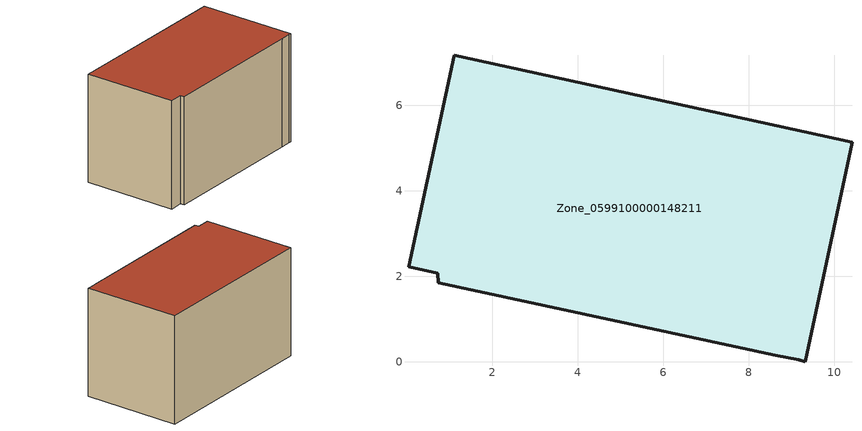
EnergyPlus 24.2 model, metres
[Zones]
Zone_0599100000148211
 floor ground (C_G): 0.74,1.85 0.73,2.07 0.04,2.22 1.11,7.17 10.42,5.13 9.32,0 9.17,0.05 8.62,0.15 z0
 wall outside (C_F): 10.42,5.13 1.11,7.17 0.04,2.22 0.73,2.07 0.74,1.85 8.62,0.15 9.17,0.05 9.32,0 10.42,5.13 z0:5.87
 roof outside (C_R): 0.73,2.07 0.74,1.85 8.62,0.15 9.17,0.05 9.32,0 10.42,5.13 1.11,7.17 0.04,2.22 z5.87
[BUILDING]
Pand.0599100000148211: North Axis=0; Terrain=City; Loads Convergence Tolerance Value=0.04; Temperature Convergence Tolerance Value=0.4; Solar Distribution=FullExterior; Maximum Number of Warmup Days=25; Minimum Number of Warmup Days=1
[Site:Location]
Rotterdam.The.Hague.AP_ZH_NLD Design_Conditions: Latitude=51.96; Longitude=4.45; Time Zone=1; Elevation=-4.5
[SITE:GROUNDTEMPERATURE:BUILDINGSURFACE]
18, 18, 18, 18, 18, 18, 18, 18, 18, 18, 18, 18
[MATERIAL] Thermal Absorptance=0.9; Solar Absorptance=0.7; Visible Absorptance=0.7
Name | Roughness | Thickness | Conductivity | Density | Specific Heat
G.TC.1975-1991 | MediumSmooth | 0.15 | 0.288461 | 540 | 1210
F.TC.1975-1991 | Rough | 0.3 | 0.230769 | 1920 | 840
R.TC.1975-1991 | MediumRough | 0.2 | 0.153846 | 1500 | 1000
[CONSTRUCTION]
C_G: G.TC.1975-1991
C_F: F.TC.1975-1991
C_R: R.TC.1975-1991
[ZONE]
Zone_0599100000148211: Type=1; Multiplier=1; Ceiling Height=Autocalculate; Volume=Autocalculate; Floor Area=autocalculate; Part of Total Floor Area=Yes
[ZONEINFILTRATION:DESIGNFLOWRATE]
Infil_Zone_0599100000148211: Zone or ZoneList or Space or SpaceList=Zone_0599100000148211; Schedule=AlwaysOn; Design Flow Rate Calculation Method=Flow/Area; Flow Rate per Floor Area=0.003; Constant Term Coefficient=1; Temperature Term Coefficient=0; Velocity Term Coefficient=0; Velocity Squared Term Coefficient=0
[HVACTEMPLATE:ZONE:IDEALLOADSAIRSYSTEM]
Zone_0599100000148211: Maximum Heating Supply Air Temperature=50; Minimum Cooling Supply Air Temperature=13; Maximum Heating Supply Air Humidity Ratio=0.0156; Minimum Cooling Supply Air Humidity Ratio=0.0077; Heating Limit=NoLimit; Cooling Limit=NoLimit; Dehumidification Control Type=ConstantSensibleHeatRatio; Cooling Sensible Heat Ratio=0.7; Dehumidification Setpoint=60; Humidification Control Type=None; Humidification Setpoint=30; Outdoor Air Method=None; Outdoor Air Flow Rate per Person=0.00944; Outdoor Air Flow Rate per Zone Floor Area=0; Outdoor Air Flow Rate per Zone=0; Demand Controlled Ventilation Type=None; Outdoor Air Economizer Type=NoEconomizer; Heat Recovery Type=None; Sensible Heat Recovery Effectiveness=0.7; Latent Heat Recovery Effectiveness=0.65
[ZONECONTROL:THERMOSTAT]
ThermostatControl_Zone_0599100000148211: Zone or ZoneList=Zone_0599100000148211; Control Type Schedule=DualSetpointControlType; Control 1=Thermostat_Zone_0599100000148211; Temperature Difference Between Cutout And Setpoint=0
[THERMOSTATSETPOINT:DUALSETPOINT]
Thermostat_Zone_0599100000148211: Heating Setpoint Temperature Schedule=HeatingSetpoint_Zone_0599100000148211; Cooling Setpoint Temperature Schedule=CoolingSetpoint_Zone_0599100000148211
[SCHEDULE:COMPACT]
HeatingSetpoint_Zone_0599100000148211: Through: 12/31, For: AllDays, Until: 24:00, 21
CoolingSetpoint_Zone_0599100000148211: Through: 12/31, For: AllDays, Until: 24:00, 24
DualSetpointControlType: Through: 12/31, For: AllDays, Until: 24:00, 4
AlwaysOn: Through: 12/31, For: AllDays, Until: 24:00, 1
